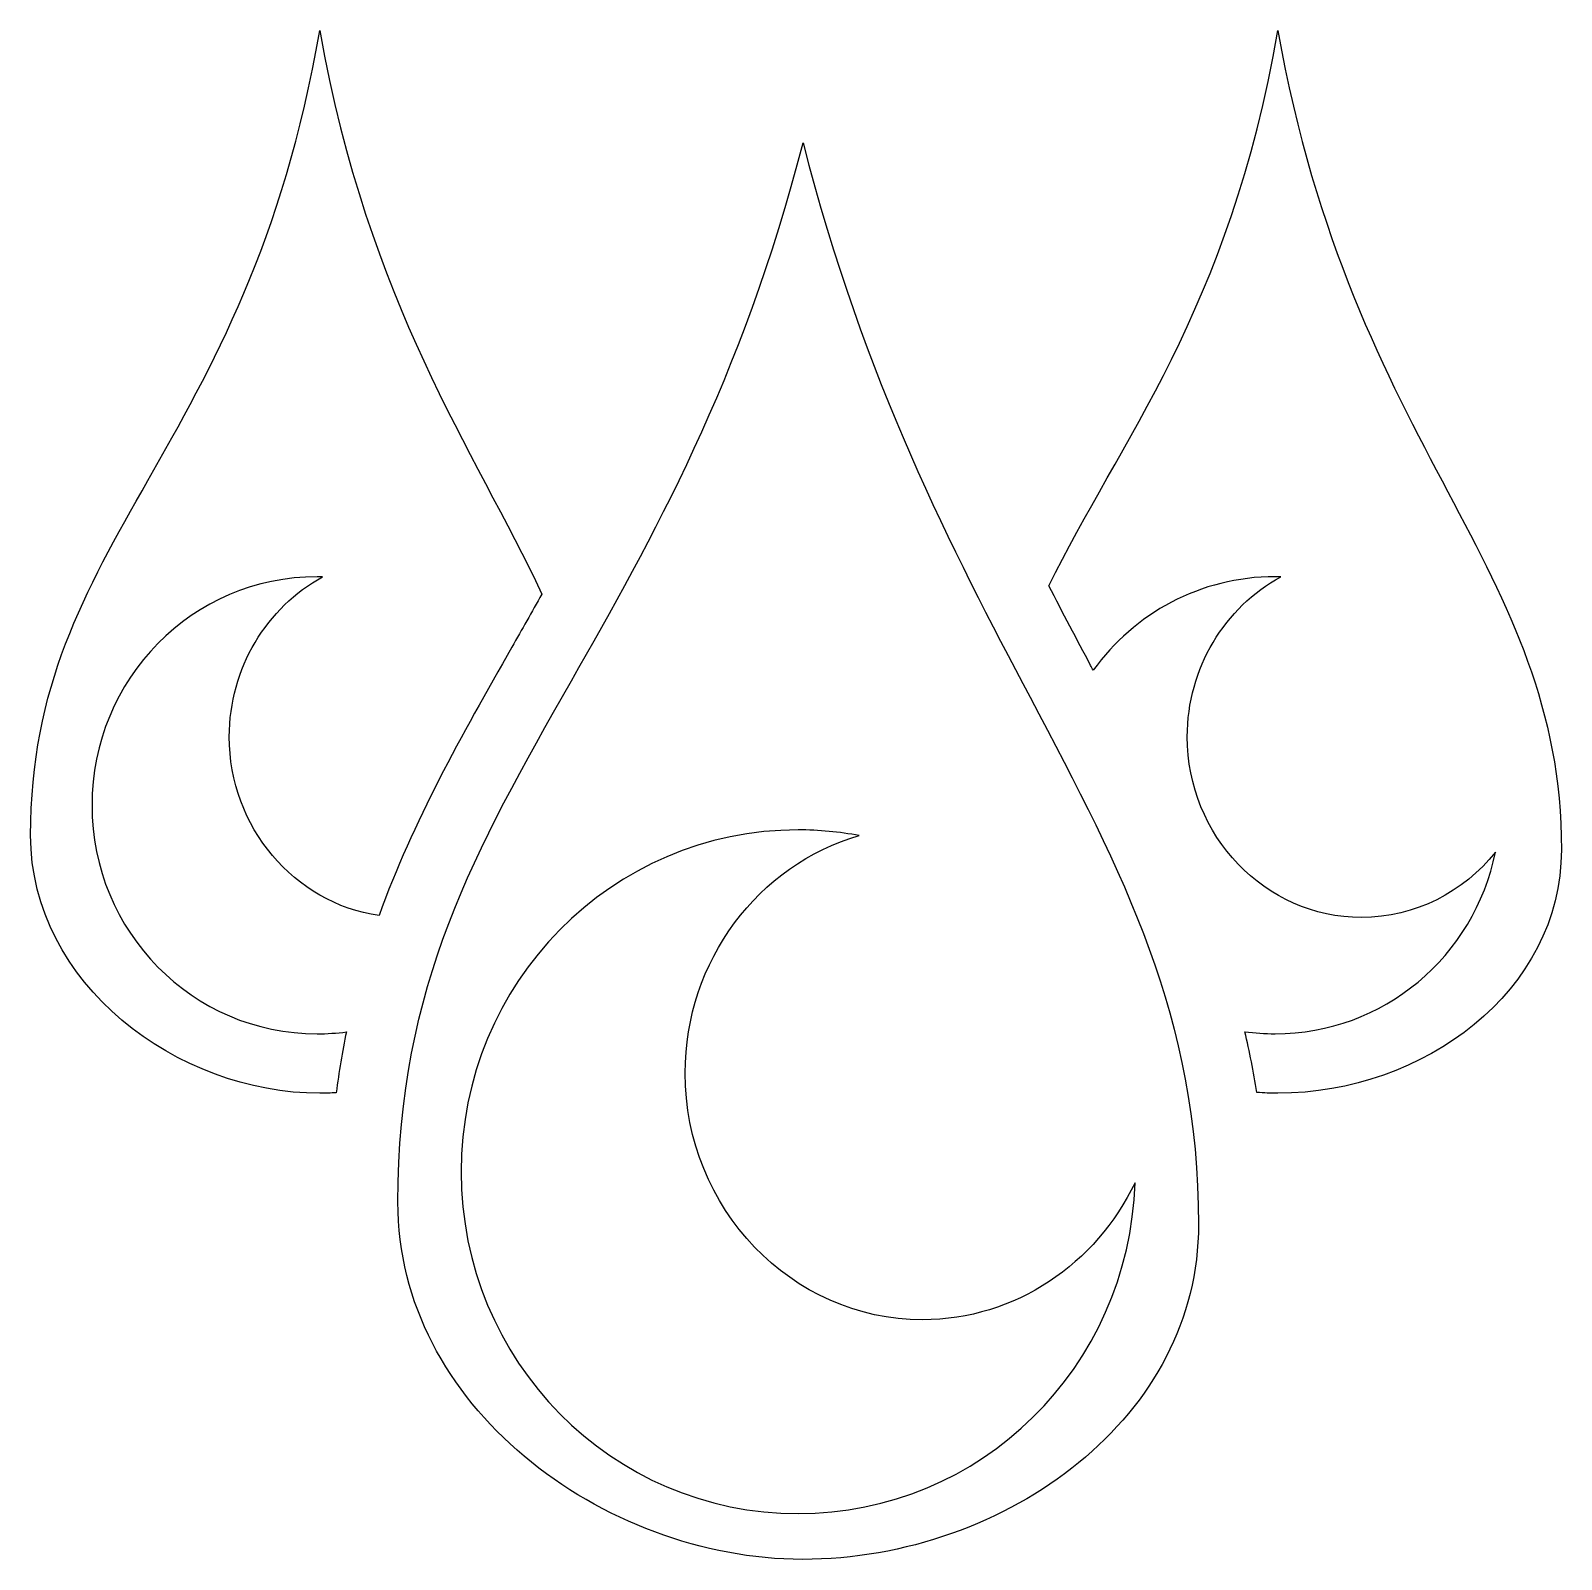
# Model space of a CAD drawing. Header units: centimetres. Extents: x -10.1 to 9.9, y -9.9 to 10.
import ezdxf

# ---------------------------------------------------------------- set-up
doc = ezdxf.new("R2010")
doc.units = ezdxf.units.CM
doc.header["$MEASUREMENT"] = 0
doc.layers.add('Layer 1', color=7, linetype='Continuous')

msp = doc.modelspace()

# ---------------------------------------------------------------- linework, layer by layer
at = {"layer": 'Layer 1'}
for points, knots in [([(-6.27645, 10.04778), (-7.22586, 4.53002), (-10.05048, 3.41784), (-10.05048, -0.45069), (-10.05048, -0.45069), (-10.05048, -2.39168), (-8.13247, -3.81751), (-6.27645, -3.81751), (-6.27645, -3.81751), (-6.20476, -3.81751), (-6.13299, -3.81473), (-6.06165, -3.81097), (-6.06165, -3.81097), (-6.02707, -3.53814), (-5.98259, -3.27375), (-5.92988, -3.01636), (-5.92988, -3.01636), (-6.05478, -3.03281), (-6.18268, -3.04145), (-6.31205, -3.04145), (-6.31205, -3.04145), (-7.93594, -3.04145), (-9.2493, -1.71366), (-9.2493, -0.05933), (-9.2493, -0.05933), (-9.2493, 1.59492), (-7.93598, 2.92266), (-6.31205, 2.92266), (-6.31205, 2.92266), (-6.28776, 2.92266), (-6.26368, 2.92194), (-6.23952, 2.92139), (-6.23952, 2.92139), (-6.96502, 2.52429), (-7.45716, 1.73225), (-7.45716, 0.83408), (-7.45716, 0.83408), (-7.45716, -0.34354), (-6.61114, -1.33757), (-5.50293, -1.49971), (-5.50293, -1.49971), (-5.0584, -0.2652), (-4.4303, 0.84243), (-3.76877, 2.0055), (-3.76877, 2.0055), (-3.64003, 2.23186), (-3.50952, 2.46184), (-3.37872, 2.69469), (-3.37872, 2.69469), (-4.2613, 4.59001), (-5.63774, 6.4624), (-6.2765, 10.04773), (-6.2765, 10.04773), (-6.2765, 10.04773), (-6.27645, 10.04778), (-6.27645, 10.04778)], [0, 0, 0, 0, 0.06666667, 0.06666667, 0.06666667, 0.06666667, 0.13333333, 0.13333333, 0.13333333, 0.13333333, 0.2, 0.2, 0.2, 0.2, 0.26666667, 0.26666667, 0.26666667, 0.26666667, 0.33333333, 0.33333333, 0.33333333, 0.33333333, 0.4, 0.4, 0.4, 0.4, 0.46666667, 0.46666667, 0.46666667, 0.46666667, 0.53333333, 0.53333333, 0.53333333, 0.53333333, 0.6, 0.6, 0.6, 0.6, 0.66666667, 0.66666667, 0.66666667, 0.66666667, 0.73333333, 0.73333333, 0.73333333, 0.73333333, 0.8, 0.8, 0.8, 0.8, 0.86666667, 0.86666667, 0.86666667, 0.86666667, 1, 1, 1, 1]), ([(6.22766, 10.04778), (5.59915, 6.39502), (4.14802, 4.67326), (3.23901, 2.80417), (3.23901, 2.80417), (3.42189, 2.44996), (3.60444, 2.10418), (3.78327, 1.76578), (3.78327, 1.76578), (3.79466, 1.74411), (3.80604, 1.72285), (3.81743, 1.70126), (3.81743, 1.70126), (4.35145, 2.4427), (5.215, 2.92278), (6.19077, 2.92278), (6.19077, 2.92278), (6.21544, 2.92278), (6.23998, 2.92206), (6.26456, 2.92143), (6.26456, 2.92143), (5.53868, 2.5245), (5.04561, 1.73263), (5.04561, 0.83412), (5.04561, 0.83412), (5.04561, -0.45432), (6.05954, -1.52328), (7.32007, -1.52328), (7.32007, -1.52328), (8.02444, -1.52328), (8.65131, -1.19015), (9.06738, -0.67064), (9.06738, -0.67064), (8.79088, -2.02912), (7.609, -3.04132), (6.19081, -3.04132), (6.19081, -3.04132), (6.05756, -3.04132), (5.92659, -3.03099), (5.7981, -3.01366), (5.7981, -3.01366), (5.85819, -3.27131), (5.91001, -3.53562), (5.95227, -3.80557), (5.95227, -3.80557), (6.0442, -3.81244), (6.13587, -3.81738), (6.22763, -3.81738), (6.22763, -3.81738), (8.1254, -3.81738), (9.92795, -2.4831), (9.92795, -0.64036), (9.92795, -0.64036), (9.92795, 3.07312), (7.20879, 4.54052), (6.22771, 10.04796), (6.22771, 10.04796), (6.22771, 10.04796), (6.22766, 10.04778), (6.22766, 10.04778)], [0, 0, 0, 0, 0.0625, 0.0625, 0.0625, 0.0625, 0.125, 0.125, 0.125, 0.125, 0.1875, 0.1875, 0.1875, 0.1875, 0.25, 0.25, 0.25, 0.25, 0.3125, 0.3125, 0.3125, 0.3125, 0.375, 0.375, 0.375, 0.375, 0.4375, 0.4375, 0.4375, 0.4375, 0.5, 0.5, 0.5, 0.5, 0.5625, 0.5625, 0.5625, 0.5625, 0.625, 0.625, 0.625, 0.625, 0.6875, 0.6875, 0.6875, 0.6875, 0.75, 0.75, 0.75, 0.75, 0.8125, 0.8125, 0.8125, 0.8125, 0.875, 0.875, 0.875, 0.875, 1, 1, 1, 1]), ([(0.03036, 8.58245), (-0.76299, 5.49027), (-1.95352, 3.39115), (-2.99266, 1.56418), (-2.99266, 1.56418), (-4.24421, -0.6364), (-5.25649, -2.41336), (-5.25649, -5.23806), (-5.25649, -5.23806), (-5.25649, -6.56264), (-4.60575, -7.71357), (-3.60798, -8.55347), (-3.60798, -8.55347), (-2.61029, -9.39333), (-1.26985, -9.89888), (0.02374, -9.89888), (0.02374, -9.89888), (1.35878, -9.89888), (2.66906, -9.42331), (3.62775, -8.6378), (3.62775, -8.6378), (4.58648, -7.8523), (5.19197, -6.77828), (5.19197, -5.52665), (5.19197, -5.52665), (5.19197, -2.8198), (4.21114, -0.95446), (2.99396, 1.34943), (2.99396, 1.34943), (1.98383, 3.26133), (0.82821, 5.4689), (0.0304, 8.5825), (0.0304, 8.5825), (0.0304, 8.5825), (0.03036, 8.58245), (0.03036, 8.58245)], [0, 0, 0, 0, 0.1, 0.1, 0.1, 0.1, 0.2, 0.2, 0.2, 0.2, 0.3, 0.3, 0.3, 0.3, 0.4, 0.4, 0.4, 0.4, 0.5, 0.5, 0.5, 0.5, 0.6, 0.6, 0.6, 0.6, 0.7, 0.7, 0.7, 0.7, 0.8, 0.8, 0.8, 0.8, 1, 1, 1, 1]), ([(-0.03289, -0.38078), (0.23901, -0.38078), (0.50475, -0.40692), (0.76299, -0.45457), (0.76299, -0.45457), (-0.54843, -0.83311), (-1.5075, -2.08542), (-1.5075, -3.55392), (-1.5075, -3.55392), (-1.5075, -5.31747), (-0.12523, -6.77193), (1.59058, -6.77193), (1.59058, -6.77193), (2.80742, -6.77193), (3.85584, -6.03956), (4.36312, -4.98506), (4.36312, -4.98506), (4.28878, -7.38927), (2.35099, -9.30196), (-0.03289, -9.30196), (-0.03289, -9.30196), (-2.46404, -9.30196), (-4.4316, -7.31248), (-4.4316, -4.84143), (-4.4316, -4.84143), (-4.4316, -2.37026), (-2.46404, -0.38078), (-0.03293, -0.38078), (-0.03293, -0.38078), (-0.03293, -0.38078), (-0.03289, -0.38078), (-0.03289, -0.38078)], [0, 0, 0, 0, 0.11111111, 0.11111111, 0.11111111, 0.11111111, 0.22222222, 0.22222222, 0.22222222, 0.22222222, 0.33333333, 0.33333333, 0.33333333, 0.33333333, 0.44444444, 0.44444444, 0.44444444, 0.44444444, 0.55555556, 0.55555556, 0.55555556, 0.55555556, 0.66666667, 0.66666667, 0.66666667, 0.66666667, 0.77777778, 0.77777778, 0.77777778, 0.77777778, 1, 1, 1, 1])]:
    msp.add_open_spline(points, degree=3, knots=knots, dxfattribs=at)

doc.saveas('drawing.dxf')
